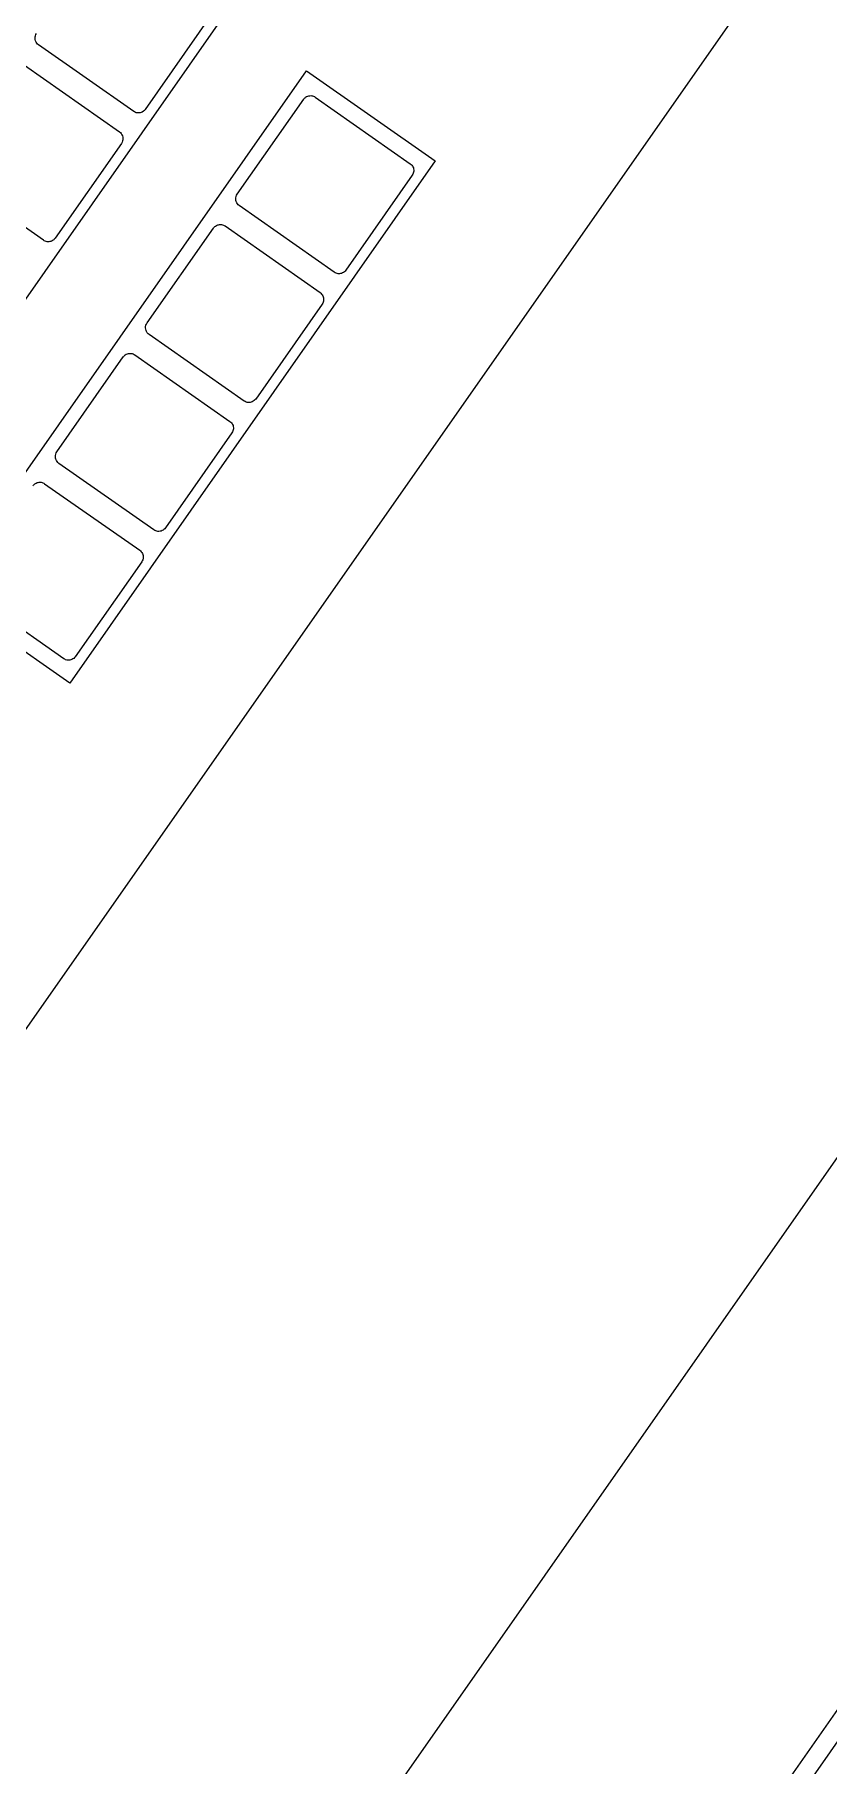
# Model space of a CAD drawing. Header units: inches. Extents: x 1 to 4637, y -664 to 702.
# Drawn here: x 1139.09 to 1142.87, y -141.86 to -133.63 of the extents above; entities that cross this region are included whole.
import ezdxf

# ---------------------------------------------------------------- set-up
doc = ezdxf.new("R2010")
doc.units = ezdxf.units.IN
doc.header["$MEASUREMENT"] = 0
doc.layers.add('I-FURN', color=30, linetype='Continuous', lineweight=9)

# ---------------------------------------------------------------- blocks, each defined once
blk = doc.blocks.new('Desk - Group 3 - No Side Chairs-V13-New Construction - Tel_Data_Elec Plan')
at = {"layer": 'I-FURN'}
for p, q in [((11.5285, -7.8091), (26.3635, -18.1967)), ((26.5312, -24.5467), (5.5041, -9.8234)), ((26.5312, -24.5466), (5.5042, -9.8233)), ((27.1521, -16.3155), (17.9286, -9.8571)), ((23.4074, -20.4138), (10.4562, -11.3452)), ((9.5912, -12.5805), (22.5424, -21.6491)), ((22.6788, -14.6732), (23.1078, -14.0604)), ((23.1078, -14.0604), (25.5911, -15.7992)), ((24.7848, -14.5484), (25.1014, -14.0962)), ((22.7947, -14.6448), (23.1114, -14.1926)), ((25.6174, -14.4575), (25.3008, -14.9097)), ((23.6274, -14.5539), (23.3107, -15.0062)), ((25.3975, -14.9774), (25.7142, -14.5252)), ((23.4075, -15.0739), (23.7241, -14.6217)), ((23.779, -14.612), (24.2305, -14.9282)), ((25.2459, -14.9193), (24.7944, -14.6032)), ((25.162, -16.4119), (22.6788, -14.6732)), ((23.2559, -15.0158), (22.8044, -14.6997)), ((24.2401, -14.983), (23.9235, -15.4352)), ((24.0202, -15.503), (24.3369, -15.0507)), ((24.3917, -15.0411), (24.8432, -15.3572)), ((25.8587, -15.3484), (25.4072, -15.0322)), ((23.8687, -15.4449), (23.4172, -15.1287)), ((24.8529, -15.4121), (24.5362, -15.8643)), ((25.0045, -15.4701), (25.456, -15.7863)), ((24.633, -15.932), (24.9496, -15.4798)), ((24.4814, -15.8739), (24.0299, -15.5578)), ((25.5911, -15.7992), (25.162, -16.4119)), ((25.4656, -15.8411), (25.149, -16.2933)), ((25.0942, -16.303), (24.6427, -15.9868))]:
    blk.add_line(p, q, dxfattribs=at)
for points in [[(23.6177, -14.4991), (23.6212, -14.5015), (23.6273, -14.5075), (23.6326, -14.5178), (23.6347, -14.5279), (23.6343, -14.5403), (23.6308, -14.549), (23.6274, -14.5539)], [(24.7944, -14.6032), (24.791, -14.6008), (24.7849, -14.5949), (24.7796, -14.5846), (24.7774, -14.5745), (24.7778, -14.5621), (24.7813, -14.5534), (24.7848, -14.5484)], [(24.2305, -14.9282), (24.2339, -14.9306), (24.24, -14.9365), (24.2454, -14.9468), (24.2475, -14.957), (24.2471, -14.9693), (24.2436, -14.978), (24.2401, -14.983)], [(25.4072, -15.0322), (25.4038, -15.0298), (25.3977, -15.0239), (25.3923, -15.0137), (25.3902, -15.0035), (25.3905, -14.9911), (25.394, -14.9824), (25.3975, -14.9774)], [(24.8432, -15.3572), (24.8467, -15.3596), (24.8528, -15.3656), (24.8581, -15.3759), (24.8602, -15.386), (24.8598, -15.3984), (24.8564, -15.4071), (24.8529, -15.4121)], [(25.456, -15.7863), (25.4594, -15.7887), (25.4655, -15.7946), (25.4709, -15.8049), (25.473, -15.8151), (25.4726, -15.8274), (25.4691, -15.8361), (25.4656, -15.8411)]]:
    blk.add_open_spline(points, degree=3, knots=[0, 0, 0, 0, 0.2, 0.4, 0.55, 0.7, 1, 1, 1, 1], dxfattribs=at)
for points in [[(25.7142, -14.5252), (25.7165, -14.5219), (25.7222, -14.5159), (25.7332, -14.51), (25.7455, -14.5078), (25.758, -14.5095), (25.7656, -14.5131), (25.769, -14.5155)], [(22.8044, -14.6997), (22.8015, -14.6977), (22.7963, -14.6928), (22.7907, -14.6839), (22.7877, -14.6739), (22.7874, -14.6636), (22.7897, -14.6536), (22.7928, -14.6476), (22.7947, -14.6448)], [(23.7241, -14.6217), (23.7264, -14.6184), (23.7321, -14.6124), (23.743, -14.6066), (23.7553, -14.6043), (23.7679, -14.6059), (23.7755, -14.6096), (23.779, -14.612)], [(25.3008, -14.9097), (25.2984, -14.913), (25.2927, -14.9189), (25.2818, -14.9248), (25.2695, -14.9271), (25.257, -14.9254), (25.2494, -14.9217), (25.2459, -14.9193)], [(23.3107, -15.0062), (23.3088, -15.0089), (23.3042, -15.0139), (23.2957, -15.0195), (23.2859, -15.0227), (23.2754, -15.0233), (23.2651, -15.0211), (23.2588, -15.0178), (23.2559, -15.0158)], [(24.3369, -15.0507), (24.3392, -15.0474), (24.3449, -15.0415), (24.3558, -15.0356), (24.3681, -15.0333), (24.3806, -15.035), (24.3883, -15.0387), (24.3917, -15.0411)], [(23.4172, -15.1287), (23.4143, -15.1267), (23.4091, -15.1219), (23.4035, -15.1129), (23.4004, -15.1029), (23.4001, -15.0926), (23.4024, -15.0827), (23.4056, -15.0766), (23.4075, -15.0739)], [(23.9235, -15.4352), (23.9216, -15.438), (23.917, -15.443), (23.9084, -15.4485), (23.8986, -15.4518), (23.8882, -15.4523), (23.8778, -15.4501), (23.8715, -15.4469), (23.8687, -15.4449)], [(24.9496, -15.4798), (24.9519, -15.4765), (24.9576, -15.4706), (24.9685, -15.4647), (24.9808, -15.4624), (24.9934, -15.464), (25.001, -15.4677), (25.0045, -15.4701)], [(24.0299, -15.5578), (24.027, -15.5558), (24.0218, -15.551), (24.0162, -15.542), (24.0132, -15.532), (24.0129, -15.5217), (24.0152, -15.5117), (24.0183, -15.5057), (24.0202, -15.503)], [(24.5362, -15.8643), (24.5343, -15.867), (24.5297, -15.872), (24.5212, -15.8776), (24.5114, -15.8808), (24.5009, -15.8814), (24.4906, -15.8792), (24.4843, -15.876), (24.4814, -15.8739)], [(24.6427, -15.9868), (24.6398, -15.9848), (24.6346, -15.98), (24.629, -15.971), (24.6259, -15.961), (24.6256, -15.9507), (24.6279, -15.9408), (24.6311, -15.9348), (24.633, -15.932)], [(25.149, -16.2933), (25.1471, -16.2961), (25.1425, -16.3011), (25.1339, -16.3066), (25.1241, -16.3099), (25.1137, -16.3104), (25.1034, -16.3083), (25.097, -16.305), (25.0942, -16.303)]]:
    blk.add_open_spline(points, degree=3, dxfattribs=at)

msp = doc.modelspace()

# ---------------------------------------------------------------- block references
at = {"layer": 'I-FURN', "rotation": 89.99999999999991}
msp.add_blockref('Desk - Group 3 - No Side Chairs-V13-New Construction - Tel_Data_Elec Plan', (1124.5856, -159.3961), dxfattribs=at)

doc.saveas('drawing.dxf')
